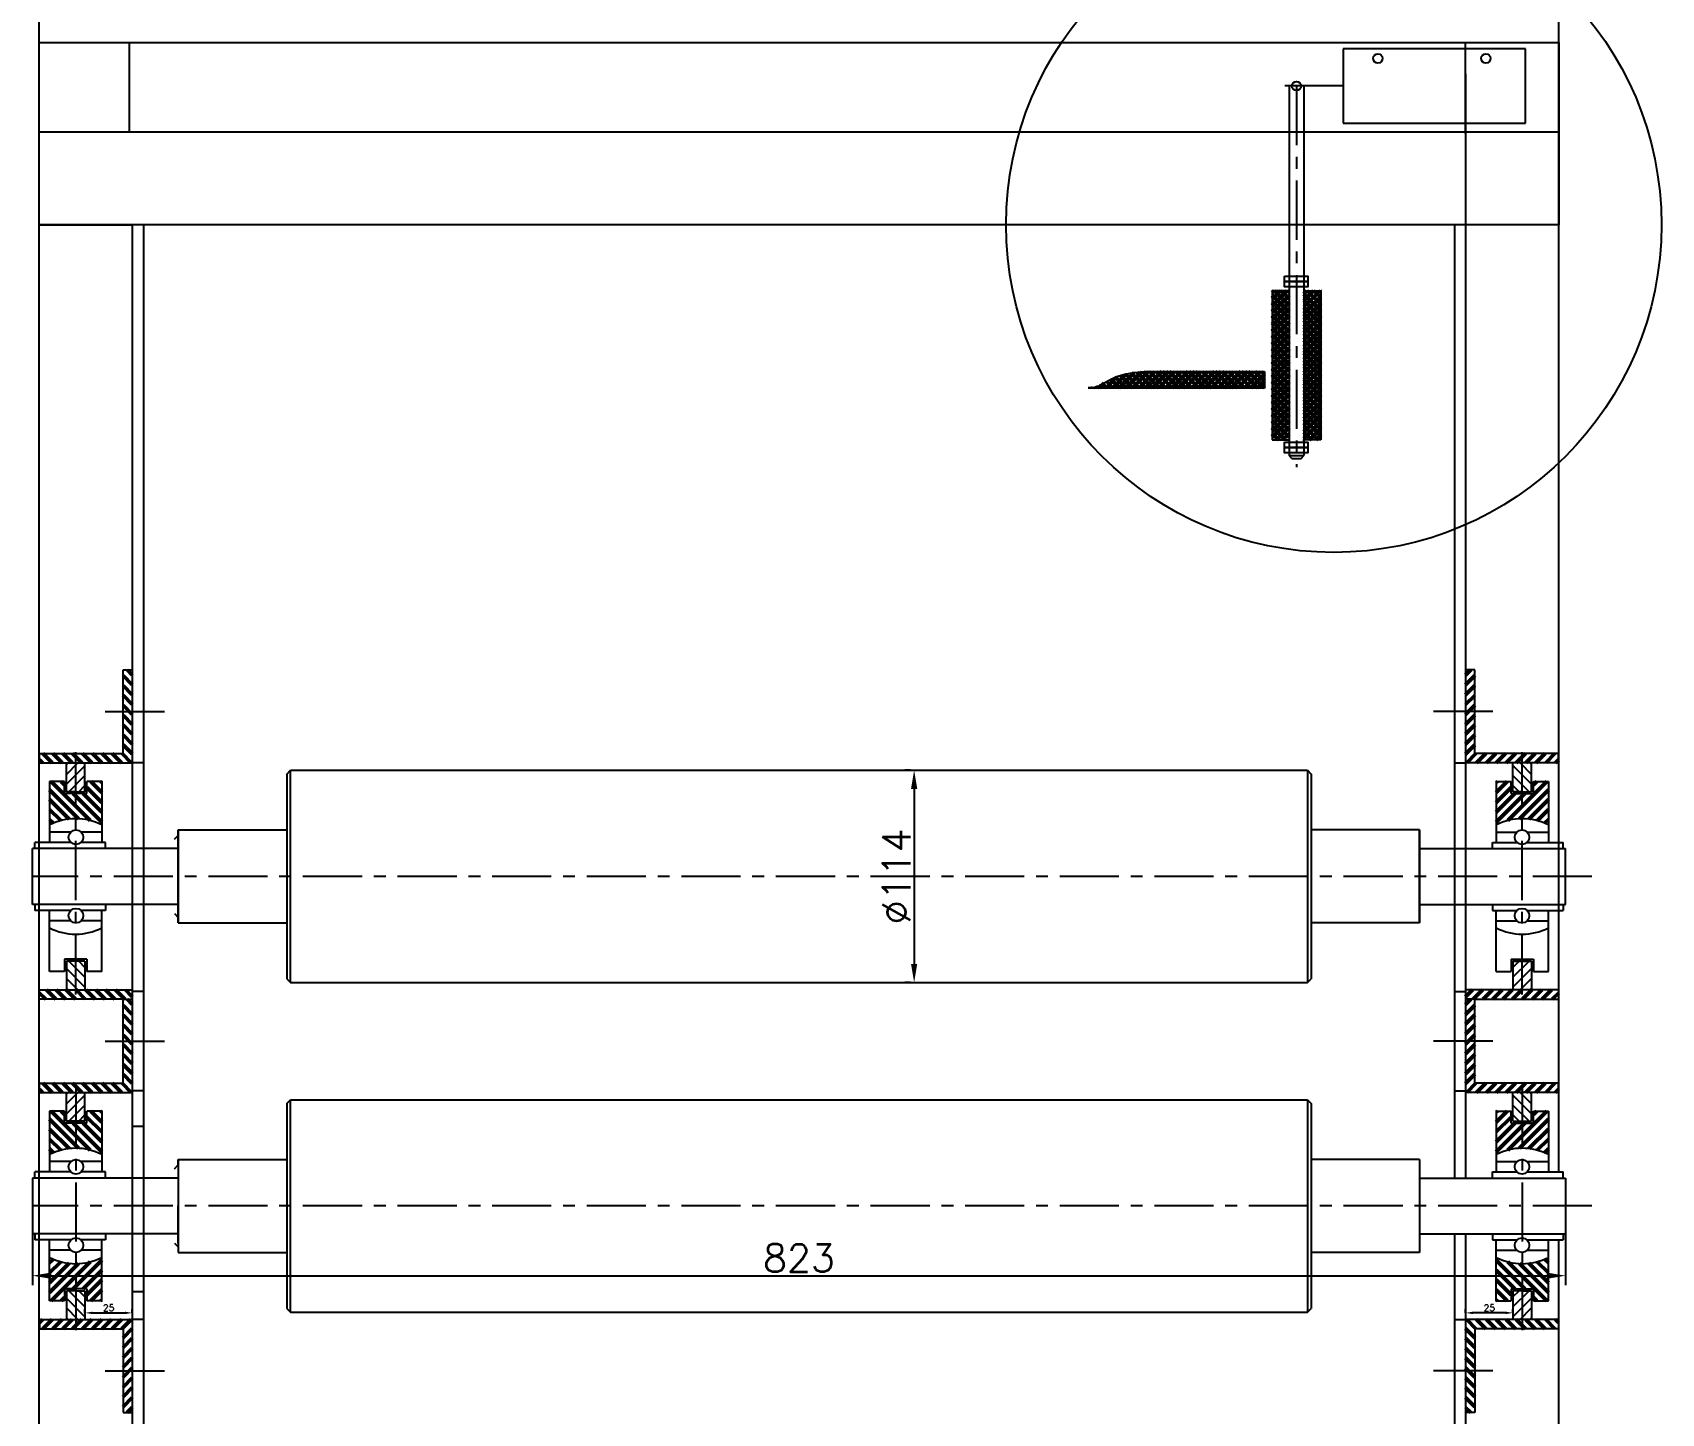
# Model space of a CAD drawing. Header units: inches. Extents: x -166203 to -65610, y -6981 to 11093.
# Drawn here: x -81682 to -80807, y 4929 to 5671 of the extents above; entities that cross this region are included whole.
import ezdxf

# ---------------------------------------------------------------- set-up
doc = ezdxf.new("R2010")
doc.units = ezdxf.units.IN
doc.header["$MEASUREMENT"] = 0
doc.linetypes.add('CENTERX2', pattern=[101.6, 63.5, -12.7, 12.7, -12.7])
doc.layers.get('0').update_dxf_attribs({"lineweight": 25})
doc.layers.get('Defpoints').update_dxf_attribs({"color": 5})
doc.layers.add('BODY', color=4, linetype='Continuous', lineweight=50)
for name, color, linetype in [('FRAME035', 2, 'Continuous'), ('中心线', 1, 'CENTERX2'), ('细线', 30, 'Continuous')]:
    doc.layers.add(name, color=color, linetype=linetype)
doc.styles.get("Standard").update_dxf_attribs({"font": 'txt.shx', "bigfont": 'whgtxt.shx'})
doc.styles.add('宋体', font='txt.shx', dxfattribs={"width": 0.7, "bigfont": 'whgtxt.shx'})
doc.dimstyles.new('ISO-25', dxfattribs={"dimscale": 0, "dimtxt": 50, "dimasz": 30, "dimexe": 1.25, "dimexo": 0.625, "dimgap": 1, "dimtad": 1, "dimdec": 0, "dimzin": 1, "dimdsep": 46, "dimtxsty": '宋体', "dimcen": 2.5, "dimclrd": 4, "dimclre": 4, "dimclrt": 4, "dimadec": 0, "dimazin": 0, "dimtfac": 1, "dimtdec": 0, "dimtofl": 0, "dimtmove": 0, "dimatfit": 3, "dimfxl": 0, "dimtolj": 1, "dimtzin": 1, "dimarcsym": 0})
doc.dimstyles.get("Standard").update_dxf_attribs({"dimtxt": 15, "dimasz": 10, "dimexe": 5, "dimexo": 2, "dimgap": 2, "dimtad": 1, "dimdec": 0, "dimzin": 0, "dimdsep": 46, "dimtxsty": 'Standard', "dimcen": 0.09, "dimclrd": 4, "dimclre": 4, "dimclrt": 4, "dimadec": 1, "dimazin": 0, "dimtfac": 1, "dimtdec": 0, "dimtofl": 0, "dimtmove": 0, "dimatfit": 3, "dimfxl": 0, "dimtolj": 1, "dimtzin": 0, "dimarcsym": 0})
doc.dimstyles.new('副本 ISO-25$0', dxfattribs={"dimtxt": 3.5, "dimasz": 4, "dimexe": 2, "dimexo": 0, "dimgap": 1, "dimtad": 1, "dimdec": 0, "dimdsep": 46, "dimtxsty": 'Standard', "dimcen": 2.5, "dimclrd": 4, "dimclre": 4, "dimclrt": 4, "dimadec": 0, "dimazin": 0, "dimtfac": 1, "dimtdec": 0, "dimtmove": 0, "dimatfit": 3, "dimfxl": 0, "dimarcsym": 0})

# ---------------------------------------------------------------- blocks, each defined once
blk = doc.blocks.new('*D57')
at = {"color": 4, "lineweight": -2, "ltscale": 0.5}
for p, q in [((-81678.14, 5593.13), (-81678.14, 5955.99)), ((-81648.14, 5954.74), (-80892.14, 5954.74)), ((-80862.14, 5568.13), (-80862.14, 5955.99))]:
    blk.add_line(p, q, dxfattribs=at)
at = {"color": 4, "ltscale": 0.5}
for points in [[(-81648.14, 5959.74), (-81648.14, 5949.74), (-81678.14, 5954.74)], [(-80892.14, 5959.74), (-80892.14, 5949.74), (-80862.14, 5954.74)]]:
    blk.add_solid(points, dxfattribs=at)
at = {"layer": 'Defpoints', "color": 0, "ltscale": 0.5}
for p in [(-80862.14, 5954.74), (-81678.14, 5592.51), (-80862.14, 5567.51)]:
    blk.add_point(p, dxfattribs=at)
at = {"color": 4, "ltscale": 0.5, "insert": (-81270.14, 5980.74), "char_height": 50, "attachment_point": 5, "style": '宋体'}
blk.add_mtext('\\A1;816', dxfattribs=at)
blk = doc.blocks.new('*D65')
at = {"color": 4, "lineweight": -2, "ltscale": 0.5}
for p, q in [((-80912.14, 4983.08), (-80912.14, 4985.08)), ((-80890.71, 4983.08), (-80908.14, 4983.08)), ((-80886.71, 4983.08), (-80886.71, 4985.08))]:
    blk.add_line(p, q, dxfattribs=at)
at = {"color": 4, "ltscale": 0.5}
for points in [[(-80908.14, 4983.74), (-80908.14, 4982.41), (-80912.14, 4983.08)], [(-80890.71, 4983.74), (-80890.71, 4982.41), (-80886.71, 4983.08)]]:
    blk.add_solid(points, dxfattribs=at)
at = {"layer": 'Defpoints', "color": 0, "ltscale": 0.5}
for p in [(-80912.14, 4983.08), (-80912.14, 4983.08), (-80886.71, 4983.08)]:
    blk.add_point(p, dxfattribs=at)
at = {"color": 4, "ltscale": 0.5, "insert": (-80899.42, 4985.83), "char_height": 3.5, "attachment_point": 5}
blk.add_mtext('25', dxfattribs=at)
blk = doc.blocks.new('*D66')
at = {"color": 4, "lineweight": -2, "ltscale": 0.5}
for p, q in [((-81653.57, 4983.08), (-81653.57, 4985.08)), ((-81649.57, 4983.08), (-81632.14, 4983.08)), ((-81628.14, 4983.08), (-81628.14, 4985.08))]:
    blk.add_line(p, q, dxfattribs=at)
at = {"color": 4, "ltscale": 0.5}
for points in [[(-81649.57, 4983.74), (-81649.57, 4982.41), (-81653.57, 4983.08)], [(-81632.14, 4983.74), (-81632.14, 4982.41), (-81628.14, 4983.08)]]:
    blk.add_solid(points, dxfattribs=at)
at = {"layer": 'Defpoints', "color": 0, "ltscale": 0.5}
for p in [(-81653.57, 4983.08), (-81628.14, 4983.08), (-81628.14, 4983.08)]:
    blk.add_point(p, dxfattribs=at)
at = {"color": 4, "ltscale": 0.5, "insert": (-81640.85, 4985.83), "char_height": 3.5, "attachment_point": 5}
blk.add_mtext('25', dxfattribs=at)
blk = doc.blocks.new('*D70')
at = {"color": 4, "lineweight": -2, "ltscale": 0.5}
for p, q in [((-81210.3, 5274.51), (-81213.3, 5274.51)), ((-81208.3, 5264.51), (-81208.3, 5170.51)), ((-81210.3, 5160.51), (-81213.3, 5160.51))]:
    blk.add_line(p, q, dxfattribs=at)
at = {"color": 4, "ltscale": 0.5}
for points in [[(-81209.97, 5264.51), (-81206.63, 5264.51), (-81208.3, 5274.51)], [(-81209.97, 5170.51), (-81206.63, 5170.51), (-81208.3, 5160.51)]]:
    blk.add_solid(points, dxfattribs=at)
at = {"layer": 'Defpoints', "color": 0, "ltscale": 0.5}
for p in [(-81208.3, 5274.51), (-81208.3, 5160.51), (-81208.3, 5160.51)]:
    blk.add_point(p, dxfattribs=at)
at = {"color": 4, "ltscale": 0.5, "insert": (-81217.8, 5217.51), "char_height": 15, "attachment_point": 5, "rotation": 90}
blk.add_mtext('\\A1;%%C114', dxfattribs=at)
blk = doc.blocks.new('*D71')
at = {"color": 4, "lineweight": -2, "ltscale": 0.5}
for p, q in [((-81210.3, 5274.51), (-81213.3, 5274.51)), ((-81208.3, 5264.51), (-81208.3, 5170.51)), ((-81210.3, 5160.51), (-81213.3, 5160.51))]:
    blk.add_line(p, q, dxfattribs=at)
at = {"color": 4, "ltscale": 0.5}
for points in [[(-81209.97, 5264.51), (-81206.63, 5264.51), (-81208.3, 5274.51)], [(-81209.97, 5170.51), (-81206.63, 5170.51), (-81208.3, 5160.51)]]:
    blk.add_solid(points, dxfattribs=at)
at = {"layer": 'Defpoints', "color": 0, "ltscale": 0.5}
for p in [(-81208.3, 5274.51), (-81208.3, 5160.51), (-81208.3, 5160.51)]:
    blk.add_point(p, dxfattribs=at)
at = {"color": 4, "ltscale": 0.5, "insert": (-81217.8, 5217.51), "char_height": 15, "attachment_point": 5, "rotation": 90}
blk.add_mtext('\\A1;%%C114', dxfattribs=at)
blk = doc.blocks.new('*D286')
at = {"color": 4, "lineweight": -2, "ltscale": 0.5}
for p, q in [((-81681.71, 5045.36), (-81681.71, 4998.05)), ((-80858.57, 5045.36), (-80858.57, 4998.05)), ((-81671.71, 5003.05), (-80868.57, 5003.05))]:
    blk.add_line(p, q, dxfattribs=at)
at = {"color": 4, "ltscale": 0.5}
for points in [[(-81671.71, 5004.72), (-81671.71, 5001.39), (-81681.71, 5003.05)], [(-80868.57, 5004.72), (-80868.57, 5001.39), (-80858.57, 5003.05)]]:
    blk.add_solid(points, dxfattribs=at)
at = {"layer": 'Defpoints', "color": 0, "ltscale": 0.5}
for p in [(-81681.71, 5047.36), (-80858.57, 5047.36), (-80858.57, 5003.05)]:
    blk.add_point(p, dxfattribs=at)
at = {"color": 4, "ltscale": 0.5, "insert": (-81270.14, 5012.55), "char_height": 15, "attachment_point": 5}
blk.add_mtext('\\A1;823', dxfattribs=at)

msp = doc.modelspace()

# ---------------------------------------------------------------- hatches: boundary and pattern name
at = {"ltscale": 0.5}
h = msp.add_hatch(dxfattribs=at)
h.set_pattern_fill('ANSI31', color=256, scale=30, style=0)
h.set_pattern_definition([(225, (-173241.6385, 10309.767), (2.65165043, -2.65165043), [])])
h.paths.add_polyline_path([(-81653.57, 5278.51), (-81658.57, 5278.51), (-81658.57, 5263.01), (-81653.57, 5263.01)])
h.paths.add_polyline_path([(-81658.57, 5278.51), (-81663.57, 5278.51), (-81663.57, 5263.01), (-81658.57, 5263.01)])
h = msp.add_hatch(dxfattribs=at)
h.set_pattern_fill('ANSI31', color=256, scale=30, style=0)
h.set_pattern_definition([(315, (10701.3613, 10309.767), (-2.65165043, -2.65165043), [])])
h.paths.add_polyline_path([(-80886.71, 5263.01), (-80881.71, 5263.01), (-80881.71, 5278.51), (-80886.71, 5278.51)])
h.paths.add_polyline_path([(-80881.71, 5263.01), (-80876.71, 5263.01), (-80876.71, 5278.51), (-80881.71, 5278.51)])
h = msp.add_hatch(dxfattribs=at)
h.set_pattern_fill('ANSI31', color=256, scale=30, style=0)
h.set_pattern_definition([(135, (-173241.6385, 125.2508), (2.65165043, 2.65165043), [])])
h.paths.add_polyline_path([(-81658.57, 5172.01), (-81653.57, 5172.01), (-81653.57, 5156.51), (-81658.57, 5156.51)])
h.paths.add_polyline_path([(-81663.57, 5172.01), (-81658.57, 5172.01), (-81658.57, 5156.51), (-81663.57, 5156.51)])
h = msp.add_hatch(dxfattribs=at)
h.set_pattern_fill('ANSI31', color=256, scale=30, style=0)
h.set_pattern_definition([(45, (10701.3613, 125.2508), (-2.65165043, 2.65165043), [])])
h.paths.add_polyline_path([(-80881.71, 5172.01), (-80886.71, 5172.01), (-80886.71, 5156.51), (-80881.71, 5156.51)])
h.paths.add_polyline_path([(-80876.71, 5172.01), (-80881.71, 5172.01), (-80881.71, 5156.51), (-80876.71, 5156.51)])
h = msp.add_hatch(dxfattribs=at)
h.set_pattern_fill('ANSI31', color=256, scale=30, style=0)
h.set_pattern_definition([(225, (-173241.6385, 10132.767), (2.65165043, -2.65165043), [])])
h.paths.add_polyline_path([(-81658.57, 5086.01), (-81653.57, 5086.01), (-81653.57, 5101.51), (-81658.57, 5101.51)])
h.paths.add_polyline_path([(-81663.57, 5086.01), (-81658.57, 5086.01), (-81658.57, 5101.51), (-81663.57, 5101.51)])
h = msp.add_hatch(dxfattribs=at)
h.set_pattern_fill('ANSI31', color=256, scale=30, style=0)
h.set_pattern_definition([(315, (10701.3613, 10132.767), (-2.65165043, -2.65165043), [])])
h.paths.add_polyline_path([(-80881.71, 5086.01), (-80886.71, 5086.01), (-80886.71, 5101.51), (-80881.71, 5101.51)])
h.paths.add_polyline_path([(-80876.71, 5086.01), (-80881.71, 5086.01), (-80881.71, 5101.51), (-80876.71, 5101.51)])
h = msp.add_hatch(dxfattribs=at)
h.set_pattern_fill('ANSI31', color=256, scale=30, style=0)
h.set_pattern_definition([(135, (-173241.6385, -51.7492), (2.65165043, 2.65165043), [])])
h.paths.add_polyline_path([(-81653.57, 4995.01), (-81658.57, 4995.01), (-81658.57, 4979.51), (-81653.57, 4979.51)])
h.paths.add_polyline_path([(-81658.57, 4995.01), (-81663.57, 4995.01), (-81663.57, 4979.51), (-81658.57, 4979.51)])
h = msp.add_hatch(dxfattribs=at)
h.set_pattern_fill('ANSI31', color=256, scale=30, style=0)
h.set_pattern_definition([(45, (10701.3613, -51.7492), (-2.65165043, 2.65165043), [])])
h.paths.add_polyline_path([(-80886.71, 4979.51), (-80881.71, 4979.51), (-80881.71, 4995.01), (-80886.71, 4995.01)])
h.paths.add_polyline_path([(-80881.71, 4979.51), (-80876.71, 4979.51), (-80876.71, 4995.01), (-80881.71, 4995.01)])
at = {"layer": 'BODY', "ltscale": 0.5}
h = msp.add_hatch(dxfattribs=at)
h.set_pattern_fill('ANSI37', color=256, scale=20, style=0)
h.set_pattern_definition([(45, (11476.379, -1554.8197), (-1.76776695, 1.76776695), []), (135, (11476.379, -1554.8197), (-1.76776695, -1.76776695), [])])
h.paths.add_polyline_path([(-81015.97, 5452.04), (-81006.97, 5452.04), (-81006.97, 5532.04), (-81015.97, 5532.04)])
h.paths.add_polyline_path([(-80989.97, 5532.04), (-80998.97, 5532.04), (-80998.97, 5452.04), (-80989.97, 5452.04)])
h = msp.add_hatch(dxfattribs=at)
h.set_pattern_fill('ANSI37', color=256, scale=20, style=0)
edge = h.paths.add_edge_path()
edge.add_line((-81020.14, 5480.01), (-81020.14, 5488.68))
edge.add_line((-81020.14, 5488.68), (-81082.16, 5488.68))
edge.add_spline(control_points=[(-81082.16, 5488.68), (-81087.73, 5488.32), (-81096.21, 5487.78), (-81105.65, 5482.85), (-81110.4, 5480.22), (-81112.69, 5480.01)], knot_values=[0, 0, 0, 0, 16.414144, 25.019025, 32.009278, 32.009278, 32.009278, 32.009278], degree=3, periodic=0)
edge.add_line((-81112.69, 5480.01), (-81020.14, 5480.01))
h = msp.add_hatch(dxfattribs=at)
h.set_pattern_fill('ANSI31', color=256, scale=30, angle=90, style=0)
h.set_pattern_definition([(315, (-173241.6385, 10309.767), (2.65165043, 2.65165043), [])])
h.paths.add_polyline_path([(-81633.14, 5283.51), (-81658.57, 5283.51), (-81658.57, 5278.51), (-81628.14, 5278.51), (-81628.14, 5306.01), (-81633.14, 5306.01)])
h.paths.add_polyline_path([(-81633.14, 5306.01), (-81628.14, 5306.01), (-81628.14, 5328.51), (-81633.14, 5328.51)])
h.paths.add_polyline_path([(-81677.99, 5278.51), (-81658.57, 5278.51), (-81658.57, 5283.51), (-81677.99, 5283.51)])
h.paths.add_polyline_path([(-81658.57, 5248.51, -0.117682), (-81644.57, 5245.17), (-81644.57, 5268.51), (-81652.57, 5268.51), (-81652.57, 5262.01), (-81658.57, 5262.01)])
h.paths.add_polyline_path([(-81672.57, 5245.17, -0.117682), (-81658.57, 5248.51), (-81658.57, 5262.01), (-81664.57, 5262.01), (-81664.57, 5268.51), (-81672.57, 5268.51)])
h = msp.add_hatch(dxfattribs=at)
h.set_pattern_fill('ANSI31', color=256, scale=30, angle=90, style=0)
h.set_pattern_definition([(225, (10701.3613, 10309.767), (-2.65165043, 2.65165043), [])])
h.paths.add_polyline_path([(-80907.14, 5283.51), (-80881.71, 5283.51), (-80881.71, 5278.51), (-80912.14, 5278.51), (-80912.14, 5306.01), (-80907.14, 5306.01)])
h.paths.add_polyline_path([(-80907.14, 5306.01), (-80912.14, 5306.01), (-80912.14, 5328.51), (-80907.14, 5328.51)])
h.paths.add_polyline_path([(-80862.29, 5278.51), (-80881.71, 5278.51), (-80881.71, 5283.51), (-80862.29, 5283.51)])
h.paths.add_polyline_path([(-80881.71, 5248.51, 0.117682), (-80895.71, 5245.17), (-80895.71, 5268.51), (-80887.71, 5268.51), (-80887.71, 5262.01), (-80881.71, 5262.01)])
h.paths.add_polyline_path([(-80867.71, 5245.17, 0.117682), (-80881.71, 5248.51), (-80881.71, 5262.01), (-80875.71, 5262.01), (-80875.71, 5268.51), (-80867.71, 5268.51)])
h = msp.add_hatch(dxfattribs=at)
h.set_pattern_fill('ANSI31', color=256, scale=30, style=0)
h.set_pattern_definition([(135, (-171867.115, -51.7492), (2.65165043, 2.65165043), [])])
h.paths.add_polyline_path([(-81633.14, 5151.51), (-81628.14, 5151.51), (-81628.14, 5156.51), (-81678.14, 5156.51), (-81678.14, 5151.51)])
h = msp.add_hatch(dxfattribs=at)
h.set_pattern_fill('ANSI31', color=256, scale=30, style=0)
h.set_pattern_definition([(45, (9326.8376, -51.7492), (-2.65165043, 2.65165043), [])])
h.paths.add_polyline_path([(-80862.14, 5156.51), (-80912.14, 5156.51), (-80912.14, 5151.51), (-80907.14, 5151.51), (-80862.14, 5151.51)])
h = msp.add_hatch(dxfattribs=at)
h.set_pattern_fill('ANSI31', color=256, scale=30, angle=90, style=0)
h.set_pattern_definition([(315, (-173241.6385, 10132.767), (2.65165043, 2.65165043), [])])
h.paths.add_polyline_path([(-81633.14, 5106.51), (-81658.57, 5106.51), (-81658.57, 5101.51), (-81628.14, 5101.51), (-81628.14, 5129.01), (-81633.14, 5129.01)])
h.paths.add_polyline_path([(-81633.14, 5129.01), (-81628.14, 5129.01), (-81628.14, 5151.51), (-81633.14, 5151.51)])
h.paths.add_polyline_path([(-81677.99, 5101.51), (-81658.57, 5101.51), (-81658.57, 5106.51), (-81677.99, 5106.51)])
h.paths.add_polyline_path([(-81658.57, 5071.51, -0.117682), (-81644.57, 5068.17), (-81644.57, 5091.51), (-81652.57, 5091.51), (-81652.57, 5085.01), (-81658.57, 5085.01)])
h.paths.add_polyline_path([(-81672.57, 5068.17, -0.117682), (-81658.57, 5071.51), (-81658.57, 5085.01), (-81664.57, 5085.01), (-81664.57, 5091.51), (-81672.57, 5091.51)])
h = msp.add_hatch(dxfattribs=at)
h.set_pattern_fill('ANSI31', color=256, scale=30, angle=90, style=0)
h.set_pattern_definition([(225, (10701.3613, 10132.767), (-2.65165043, 2.65165043), [])])
h.paths.add_polyline_path([(-80907.14, 5106.51), (-80881.71, 5106.51), (-80881.71, 5101.51), (-80912.14, 5101.51), (-80912.14, 5129.01), (-80907.14, 5129.01)])
h.paths.add_polyline_path([(-80907.14, 5129.01), (-80912.14, 5129.01), (-80912.14, 5151.51), (-80907.14, 5151.51)])
h.paths.add_polyline_path([(-80862.29, 5101.51), (-80881.71, 5101.51), (-80881.71, 5106.51), (-80862.29, 5106.51)])
h.paths.add_polyline_path([(-80881.71, 5071.51, 0.117682), (-80895.71, 5068.17), (-80895.71, 5091.51), (-80887.71, 5091.51), (-80887.71, 5085.01), (-80881.71, 5085.01)])
h.paths.add_polyline_path([(-80867.71, 5068.17, 0.117682), (-80881.71, 5071.51), (-80881.71, 5085.01), (-80875.71, 5085.01), (-80875.71, 5091.51), (-80867.71, 5091.51)])
h = msp.add_hatch(dxfattribs=at)
h.set_pattern_fill('ANSI31', color=256, scale=30, angle=90, style=0)
h.set_pattern_definition([(45, (-173241.6385, -51.7492), (2.65165043, -2.65165043), [])])
h.paths.add_polyline_path([(-81633.14, 4974.51), (-81658.57, 4974.51), (-81658.57, 4979.51), (-81628.14, 4979.51), (-81628.14, 4952.01), (-81633.14, 4952.01)])
h.paths.add_polyline_path([(-81633.14, 4952.01), (-81628.14, 4952.01), (-81628.14, 4929.51), (-81633.14, 4929.51)])
h.paths.add_polyline_path([(-81677.99, 4979.51), (-81658.57, 4979.51), (-81658.57, 4974.51), (-81677.99, 4974.51)])
h.paths.add_polyline_path([(-81658.57, 5009.51, 0.117682), (-81644.57, 5012.85), (-81644.57, 4989.51), (-81652.57, 4989.51), (-81652.57, 4996.01), (-81658.57, 4996.01)])
h.paths.add_polyline_path([(-81672.57, 5012.85, 0.117682), (-81658.57, 5009.51), (-81658.57, 4996.01), (-81664.57, 4996.01), (-81664.57, 4989.51), (-81672.57, 4989.51)])
h = msp.add_hatch(dxfattribs=at)
h.set_pattern_fill('ANSI31', color=256, scale=30, angle=90, style=0)
h.set_pattern_definition([(135, (10701.3613, -51.7492), (-2.65165043, -2.65165043), [])])
h.paths.add_polyline_path([(-80907.14, 4974.51), (-80881.71, 4974.51), (-80881.71, 4979.51), (-80912.14, 4979.51), (-80912.14, 4952.01), (-80907.14, 4952.01)])
h.paths.add_polyline_path([(-80907.14, 4952.01), (-80912.14, 4952.01), (-80912.14, 4929.51), (-80907.14, 4929.51)])
h.paths.add_polyline_path([(-80862.29, 4974.51), (-80862.29, 4979.51), (-80881.71, 4979.51), (-80881.71, 4974.51)])
h.paths.add_polyline_path([(-80895.71, 4989.51), (-80887.71, 4989.51), (-80887.71, 4996.01), (-80881.71, 4996.01), (-80881.71, 5009.51, -0.117682), (-80895.71, 5012.85)])
h.paths.add_polyline_path([(-80867.71, 5012.85, -0.117682), (-80881.71, 5009.51), (-80881.71, 4996.01), (-80875.71, 4996.01), (-80875.71, 4989.51), (-80867.71, 4989.51)])

# ---------------------------------------------------------------- linework, layer by layer
at = {"ltscale": 0.5}
for p, q in [((-80879.97, 5662.07), (-80977.97, 5662.07)), ((-80977.97, 5662.07), (-80977.97, 5622.07)), ((-80879.97, 5622.07), (-80879.97, 5662.07)), ((-80977.97, 5642.07), (-81009.3, 5642.07)), ((-81006.97, 5642.07), (-81006.97, 5443.57)), ((-80998.97, 5642.07), (-80998.97, 5443.57)), ((-80977.97, 5622.07), (-80879.97, 5622.07)), ((-81006.97, 5532.04), (-81015.97, 5532.04)), ((-81015.97, 5532.04), (-81015.97, 5452.04)), ((-80998.97, 5532.04), (-80989.97, 5532.04)), ((-80989.97, 5532.04), (-80989.97, 5452.04)), ((-81082.16, 5488.68), (-81020.14, 5488.68)), ((-81020.14, 5488.68), (-81020.14, 5480.01)), ((-81015.97, 5452.04), (-81006.97, 5452.04)), ((-80989.97, 5452.04), (-80998.97, 5452.04)), ((-81005.47, 5442.07), (-81006.97, 5443.57)), ((-81006.97, 5443.57), (-80998.97, 5443.57)), ((-81005.47, 5442.07), (-81000.47, 5442.07)), ((-81000.47, 5442.07), (-80998.97, 5443.57)), ((-81633.14, 5283.51), (-81633.14, 5328.51)), ((-81633.14, 5328.51), (-81628.14, 5328.51)), ((-80907.14, 5328.51), (-80912.14, 5328.51)), ((-80907.14, 5283.51), (-80907.14, 5328.51)), ((-81677.99, 5278.51), (-81677.99, 5283.51)), ((-81677.99, 5283.51), (-81633.14, 5283.51)), ((-80862.29, 5283.51), (-80907.14, 5283.51)), ((-80862.29, 5278.51), (-80862.29, 5283.51)), ((-81677.99, 5278.51), (-81628.14, 5278.51)), ((-81663.57, 5263.01), (-81663.57, 5278.51)), ((-81653.57, 5263.01), (-81653.57, 5278.51)), ((-81622.14, 5278.49), (-81628.14, 5278.49)), ((-81543.14, 5160.51), (-81543.14, 5274.51)), ((-80997.14, 5274.51), (-80995.14, 5272.51)), ((-80997.14, 5274.51), (-80997.14, 5160.51)), ((-80918.14, 5278.49), (-80912.14, 5278.49)), ((-80862.29, 5278.51), (-80912.14, 5278.51)), ((-80886.71, 5263.01), (-80886.71, 5278.51)), ((-80876.71, 5263.01), (-80876.71, 5278.51)), ((-81672.57, 5268.51), (-81672.57, 5235.76)), ((-81664.57, 5268.51), (-81672.57, 5268.51)), ((-81664.57, 5262.01), (-81664.57, 5268.51)), ((-81644.57, 5268.51), (-81652.57, 5268.51)), ((-81652.57, 5262.01), (-81652.57, 5268.51)), ((-81644.57, 5268.51), (-81644.57, 5235.76)), ((-81545.14, 5272.51), (-81545.14, 5162.51)), ((-80995.14, 5272.51), (-80995.14, 5162.51)), ((-80895.71, 5268.51), (-80895.71, 5235.76)), ((-80895.71, 5268.51), (-80887.71, 5268.51)), ((-80887.71, 5262.01), (-80887.71, 5268.51)), ((-80875.71, 5268.51), (-80867.71, 5268.51)), ((-80875.71, 5262.01), (-80875.71, 5268.51)), ((-80867.71, 5268.51), (-80867.71, 5235.76)), ((-81652.57, 5262.01), (-81664.57, 5262.01)), ((-81658.57, 5263.01), (-81663.57, 5263.01)), ((-81658.57, 5263.01), (-81653.57, 5263.01)), ((-81652.57, 5263.01), (-81652.57, 5264.01)), ((-81652.57, 5262.01), (-81652.57, 5263.01)), ((-81652.57, 5262.01), (-81652.57, 5263.01)), ((-80887.71, 5263.01), (-80887.71, 5264.01)), ((-80887.71, 5262.01), (-80887.71, 5263.01)), ((-80887.71, 5262.01), (-80887.71, 5263.01)), ((-80887.71, 5262.01), (-80875.71, 5262.01)), ((-80881.71, 5263.01), (-80886.71, 5263.01)), ((-80881.71, 5263.01), (-80876.71, 5263.01)), ((-81661.23, 5241.31), (-81672.57, 5241.31)), ((-81644.57, 5241.31), (-81655.6, 5241.31)), ((-81605.45, 5237.51), (-81603.45, 5239.51)), ((-81603.45, 5239.51), (-81603.45, 5242.51)), ((-81603.45, 5242.51), (-81545.14, 5242.51)), ((-81603.45, 5242.51), (-81603.45, 5192.51)), ((-81603.45, 5192.51), (-81603.45, 5242.51)), ((-81603.45, 5242.51), (-81603.45, 5192.51)), ((-80936.83, 5242.51), (-80995.14, 5242.51)), ((-80936.83, 5192.51), (-80936.83, 5242.51)), ((-80936.83, 5242.51), (-80936.83, 5192.51)), ((-80895.71, 5241.31), (-80884.68, 5241.31)), ((-80879.05, 5241.31), (-80867.71, 5241.31)), ((-81603.45, 5232.51), (-81681.71, 5232.51)), ((-81681.71, 5202.51), (-81681.71, 5232.51)), ((-81661.14, 5235.76), (-81680.57, 5235.76)), ((-81680.57, 5232.51), (-81680.57, 5235.76)), ((-81642.57, 5235.76), (-81655.69, 5235.76)), ((-81642.57, 5232.51), (-81642.57, 5235.76)), ((-80936.83, 5232.51), (-80858.57, 5232.51)), ((-80897.71, 5232.51), (-80897.71, 5235.76)), ((-80897.71, 5235.76), (-80884.59, 5235.76)), ((-80879.13, 5235.76), (-80859.71, 5235.76)), ((-80859.71, 5232.51), (-80859.71, 5235.76)), ((-80858.57, 5202.51), (-80858.57, 5232.51)), ((-81603.45, 5202.51), (-81681.71, 5202.51)), ((-81680.57, 5202.51), (-81680.57, 5199.26)), ((-81661.14, 5199.26), (-81680.57, 5199.26)), ((-81672.57, 5166.51), (-81672.57, 5199.26)), ((-81642.57, 5199.26), (-81655.69, 5199.26)), ((-81644.57, 5166.51), (-81644.57, 5199.26)), ((-81642.57, 5202.51), (-81642.57, 5199.26)), ((-81605.45, 5197.51), (-81603.45, 5195.51)), ((-80936.83, 5202.51), (-80858.57, 5202.51)), ((-80897.71, 5202.51), (-80897.71, 5199.26)), ((-80897.71, 5199.26), (-80884.59, 5199.26)), ((-80895.71, 5166.51), (-80895.71, 5199.26)), ((-80879.13, 5199.26), (-80859.71, 5199.26)), ((-80867.71, 5166.51), (-80867.71, 5199.26)), ((-80859.71, 5202.51), (-80859.71, 5199.26)), ((-81661.23, 5193.71), (-81672.57, 5193.71)), ((-81644.57, 5193.71), (-81655.6, 5193.71)), ((-81603.45, 5195.51), (-81603.45, 5192.51)), ((-81603.45, 5192.51), (-81545.14, 5192.51)), ((-80936.83, 5192.51), (-80995.14, 5192.51)), ((-80895.71, 5193.71), (-80884.68, 5193.71)), ((-80879.05, 5193.71), (-80867.71, 5193.71)), ((-81652.57, 5173.01), (-81664.57, 5173.01)), ((-81664.57, 5173.01), (-81664.57, 5166.51)), ((-81653.57, 5172.01), (-81663.57, 5172.01)), ((-81663.57, 5172.01), (-81663.57, 5156.51)), ((-81653.57, 5172.01), (-81653.57, 5156.51)), ((-81652.57, 5173.01), (-81652.57, 5166.51)), ((-80887.71, 5173.01), (-80875.71, 5173.01)), ((-80887.71, 5173.01), (-80887.71, 5166.51)), ((-80886.71, 5172.01), (-80886.71, 5156.51)), ((-80886.71, 5172.01), (-80876.71, 5172.01)), ((-80876.71, 5172.01), (-80876.71, 5156.51)), ((-80875.71, 5173.01), (-80875.71, 5166.51)), ((-81664.57, 5166.51), (-81672.57, 5166.51)), ((-81644.57, 5166.51), (-81652.57, 5166.51)), ((-80997.14, 5160.51), (-80995.14, 5162.51)), ((-80895.71, 5166.51), (-80887.71, 5166.51)), ((-80875.71, 5166.51), (-80867.71, 5166.51)), ((-81678.14, 5151.51), (-81678.14, 5156.51)), ((-81678.14, 5156.51), (-81628.14, 5156.51)), ((-81677.99, 5156.51), (-81628.14, 5156.51)), ((-81675.99, 5156.51), (-81628.14, 5156.51)), ((-81622.14, 5155.68), (-81628.14, 5155.68)), ((-80918.14, 5155.68), (-80912.14, 5155.68)), ((-80862.14, 5156.51), (-80912.14, 5156.51)), ((-80864.29, 5156.51), (-80912.14, 5156.51)), ((-80862.29, 5156.51), (-80912.14, 5156.51)), ((-80862.14, 5151.51), (-80862.14, 5156.51)), ((-81633.14, 5151.51), (-81678.14, 5151.51)), ((-81633.14, 5106.51), (-81633.14, 5151.51)), ((-81633.14, 5151.51), (-81628.14, 5151.51)), ((-80907.14, 5151.51), (-80912.14, 5151.51)), ((-80907.14, 5106.51), (-80907.14, 5151.51)), ((-80907.14, 5151.51), (-80862.14, 5151.51)), ((-81677.99, 5101.51), (-81677.99, 5106.51)), ((-81677.99, 5106.51), (-81633.14, 5106.51)), ((-81677.99, 5101.51), (-81628.14, 5101.51)), ((-81675.99, 5101.51), (-81628.14, 5101.51)), ((-81663.57, 5086.01), (-81663.57, 5101.51)), ((-81653.57, 5086.01), (-81653.57, 5101.51)), ((-81622.14, 5102.34), (-81628.14, 5102.34)), ((-80918.14, 5102.34), (-80912.14, 5102.34)), ((-80864.29, 5101.51), (-80912.14, 5101.51)), ((-80862.29, 5101.51), (-80912.14, 5101.51)), ((-80862.29, 5106.51), (-80907.14, 5106.51)), ((-80886.71, 5086.01), (-80886.71, 5101.51)), ((-80876.71, 5086.01), (-80876.71, 5101.51)), ((-80862.29, 5101.51), (-80862.29, 5106.51)), ((-81672.57, 5091.51), (-81672.57, 5058.76)), ((-81664.57, 5091.51), (-81672.57, 5091.51)), ((-81664.57, 5085.01), (-81664.57, 5091.51)), ((-81644.57, 5091.51), (-81652.57, 5091.51)), ((-81652.57, 5085.01), (-81652.57, 5091.51)), ((-81644.57, 5091.51), (-81644.57, 5058.76)), ((-81545.14, 5095.51), (-81545.14, 4985.51)), ((-81543.14, 4983.51), (-81543.14, 5097.51)), ((-80997.14, 5097.51), (-80995.14, 5095.51)), ((-80997.14, 5097.51), (-80997.14, 4983.51)), ((-80995.14, 5095.51), (-80995.14, 4985.51)), ((-80895.71, 5091.51), (-80895.71, 5058.76)), ((-80895.71, 5091.51), (-80887.71, 5091.51)), ((-80887.71, 5085.01), (-80887.71, 5091.51)), ((-80875.71, 5091.51), (-80867.71, 5091.51)), ((-80875.71, 5085.01), (-80875.71, 5091.51)), ((-80867.71, 5091.51), (-80867.71, 5058.76)), ((-81652.57, 5085.01), (-81664.57, 5085.01)), ((-81653.57, 5086.01), (-81663.57, 5086.01)), ((-81622.14, 5083.26), (-81628.14, 5083.26)), ((-80887.71, 5085.01), (-80875.71, 5085.01)), ((-80886.71, 5086.01), (-80876.71, 5086.01)), ((-81603.45, 5062.51), (-81603.45, 5065.51)), ((-81603.45, 5065.51), (-81545.14, 5065.51)), ((-81603.45, 5065.51), (-81603.45, 5015.51)), ((-81603.45, 5065.51), (-81603.45, 5015.51)), ((-80936.83, 5065.51), (-80995.14, 5065.51)), ((-80936.83, 5065.51), (-80936.83, 5015.51)), ((-81661.14, 5058.76), (-81680.57, 5058.76)), ((-81680.57, 5055.51), (-81680.57, 5058.76)), ((-81661.23, 5064.31), (-81672.57, 5064.31)), ((-81642.57, 5058.76), (-81655.69, 5058.76)), ((-81644.57, 5064.31), (-81655.6, 5064.31)), ((-81642.57, 5055.51), (-81642.57, 5058.76)), ((-81605.45, 5060.51), (-81603.45, 5062.51)), ((-80897.71, 5055.51), (-80897.71, 5058.76)), ((-80897.71, 5058.76), (-80884.59, 5058.76)), ((-80895.71, 5064.31), (-80884.68, 5064.31)), ((-80879.13, 5058.76), (-80859.71, 5058.76)), ((-80879.05, 5064.31), (-80867.71, 5064.31)), ((-80859.71, 5055.51), (-80859.71, 5058.76)), ((-81603.45, 5055.51), (-81681.71, 5055.51)), ((-81681.71, 5055.51), (-81681.71, 5025.51)), ((-80936.83, 5055.51), (-80858.57, 5055.51)), ((-80858.57, 5055.51), (-80858.57, 5025.51)), ((-81603.45, 5025.51), (-81681.71, 5025.51)), ((-81680.57, 5025.51), (-81680.57, 5022.26)), ((-81661.14, 5022.26), (-81680.57, 5022.26)), ((-81672.57, 4989.51), (-81672.57, 5022.26)), ((-81642.57, 5022.26), (-81655.69, 5022.26)), ((-81644.57, 4989.51), (-81644.57, 5022.26)), ((-81642.57, 5025.51), (-81642.57, 5022.26)), ((-80936.83, 5025.51), (-80858.57, 5025.51)), ((-80897.71, 5025.51), (-80897.71, 5022.26)), ((-80897.71, 5022.26), (-80884.59, 5022.26)), ((-80895.71, 4989.51), (-80895.71, 5022.26)), ((-80879.13, 5022.26), (-80859.71, 5022.26)), ((-80867.71, 4989.51), (-80867.71, 5022.26)), ((-80859.71, 5025.51), (-80859.71, 5022.26)), ((-81661.23, 5016.71), (-81672.57, 5016.71)), ((-81644.57, 5016.71), (-81655.6, 5016.71)), ((-81605.45, 5020.51), (-81603.45, 5018.51)), ((-81603.45, 5018.51), (-81603.45, 5015.51)), ((-81603.45, 5015.51), (-81545.14, 5015.51)), ((-80936.83, 5015.51), (-80995.14, 5015.51)), ((-80895.71, 5016.71), (-80884.68, 5016.71)), ((-80879.05, 5016.71), (-80867.71, 5016.71)), ((-81652.57, 4996.01), (-81664.57, 4996.01)), ((-81664.57, 4996.01), (-81664.57, 4989.51)), ((-81658.57, 4995.01), (-81663.57, 4995.01)), ((-81663.57, 4995.01), (-81663.57, 4979.51)), ((-81658.57, 4995.01), (-81653.57, 4995.01)), ((-81653.57, 4995.01), (-81653.57, 4979.51)), ((-81652.57, 4996.01), (-81652.57, 4989.51)), ((-81652.57, 4996.01), (-81652.57, 4995.01)), ((-81652.57, 4996.01), (-81652.57, 4995.01)), ((-81652.57, 4995.01), (-81652.57, 4994.01)), ((-80887.71, 4996.01), (-80875.71, 4996.01)), ((-80887.71, 4996.01), (-80887.71, 4989.51)), ((-80887.71, 4996.01), (-80887.71, 4995.01)), ((-80887.71, 4996.01), (-80887.71, 4995.01)), ((-80887.71, 4995.01), (-80887.71, 4994.01)), ((-80881.71, 4995.01), (-80886.71, 4995.01)), ((-80886.71, 4995.01), (-80886.71, 4979.51)), ((-80881.71, 4995.01), (-80876.71, 4995.01)), ((-80876.71, 4995.01), (-80876.71, 4979.51)), ((-80875.71, 4996.01), (-80875.71, 4989.51)), ((-81664.57, 4989.51), (-81672.57, 4989.51)), ((-81644.57, 4989.51), (-81652.57, 4989.51)), ((-81622.14, 4994.32), (-81628.14, 4994.32)), ((-80895.71, 4989.51), (-80887.71, 4989.51)), ((-80875.71, 4989.51), (-80867.71, 4989.51)), ((-81677.99, 4979.51), (-81628.14, 4979.51)), ((-81677.99, 4979.51), (-81677.99, 4974.51)), ((-81622.14, 4979.53), (-81628.14, 4979.53)), ((-80997.14, 4983.51), (-80995.14, 4985.51)), ((-80918.14, 4979.53), (-80912.14, 4979.53)), ((-80862.29, 4979.51), (-80912.14, 4979.51)), ((-80862.29, 4979.51), (-80862.29, 4974.51)), ((-81677.99, 4974.51), (-81633.14, 4974.51)), ((-81633.14, 4974.51), (-81633.14, 4929.51)), ((-80862.29, 4974.51), (-80907.14, 4974.51)), ((-80907.14, 4974.51), (-80907.14, 4929.51)), ((-81633.14, 4929.51), (-81628.14, 4929.51)), ((-80907.14, 4929.51), (-80912.14, 4929.51))]:
    msp.add_line(p, q, dxfattribs=at)
for p, q in [((-81114.92, 5480.01), (-81020.14, 5480.01)), ((-81545.14, 5272.51), (-81543.14, 5274.51)), ((-81543.14, 5274.51), (-80997.14, 5274.51)), ((-81545.14, 5162.51), (-81543.14, 5160.51)), ((-81543.14, 5160.51), (-80997.14, 5160.51)), ((-81545.14, 5095.51), (-81543.14, 5097.51)), ((-81543.14, 5097.51), (-80997.14, 5097.51)), ((-81545.14, 4985.51), (-81543.14, 4983.51)), ((-81543.14, 4983.51), (-80997.14, 4983.51))]:
    msp.add_line(p, q)
at = {"ltscale": 0.04}
for p, q in [((-81603.45, 5237.51), (-81603.45, 5217.51)), ((-81603.45, 5197.51), (-81603.45, 5217.51)), ((-81603.45, 5060.51), (-81603.45, 5040.51)), ((-81603.45, 5020.51), (-81603.45, 5040.51))]:
    msp.add_line(p, q, dxfattribs=at)
at = {"ltscale": 0.5}
for points in [[(-81009.45, 5539.9), (-80996.8, 5539.9), (-80996.8, 5537), (-81009.45, 5537)], [(-81009.45, 5537), (-80996.8, 5537), (-80996.8, 5534.1), (-81009.45, 5534.1)], [(-81009.45, 5450.82), (-80996.8, 5450.82), (-80996.8, 5447.92), (-81009.45, 5447.92)], [(-81009.45, 5447.92), (-80996.8, 5447.92), (-80996.8, 5445.01), (-81009.45, 5445.01)]]:
    msp.add_lwpolyline(points, close=True, dxfattribs=at)
for centre, radius in [((-80982.96, 5567.51), 175.96), ((-80959.28, 5656.89), 2.5), ((-80901.28, 5656.89), 2.5), ((-81002.97, 5642.07), 2.48), ((-81658.42, 5238.57), 3.92), ((-80881.86, 5238.57), 3.92), ((-81658.42, 5196.44), 3.92), ((-80881.86, 5196.44), 3.92), ((-81658.42, 5061.57), 3.92), ((-80881.86, 5061.57), 3.92), ((-81658.42, 5019.44), 3.92), ((-80881.86, 5019.44), 3.92)]:
    msp.add_circle(centre, radius, dxfattribs=at)
for centre, start, end in [((-81658.57, 5217.51), 63.15279, 116.84721), ((-80881.71, 5217.51), 63.15279, 116.84721), ((-81658.57, 5217.51), 243.15279, 296.84721), ((-80881.71, 5217.51), 243.15279, 296.84721), ((-81658.57, 5040.51), 63.15279, 116.84721), ((-80881.71, 5040.51), 63.15279, 116.84721), ((-81658.57, 5040.51), 243.15279, 296.84721), ((-80881.71, 5040.51), 243.15279, 296.84721)]:
    msp.add_arc(centre, 31, start, end, dxfattribs=at)
msp.add_spline([(-81082.16, 5488.68), (-81098.38, 5486.19), (-81106.17, 5482.53), (-81112.69, 5480.01), (-81114.92, 5480.01)], degree=3, dxfattribs=at)
at = {"layer": 'FRAME035', "ltscale": 2}
for p, q in [((-80912.14, 5648.51), (-80912.14, 5566.51)), ((-81678.14, 5567.51), (-81678.14, 5617.51)), ((-81678.14, 5617.51), (-80862.14, 5617.51)), ((-80862.14, 5567.51), (-80862.14, 5617.51)), ((-80862.14, 5567.51), (-81678.14, 5567.51))]:
    msp.add_line(p, q, dxfattribs=at)
at = {"layer": '中心线', "ltscale": 0.5}
for p, q in [((-81002.97, 5642.07), (-81002.97, 5437.24)), ((-81642.67, 5306.01), (-81610.09, 5306.01)), ((-80897.6, 5306.01), (-80930.19, 5306.01)), ((-81658.57, 5154.04), (-81658.57, 5284.3)), ((-80881.71, 5154.04), (-80881.71, 5284.3)), ((-80844.35, 5217.51), (-81681.63, 5217.51)), ((-81642.67, 5129.01), (-81610.09, 5129.01)), ((-80897.6, 5129.01), (-80930.19, 5129.01)), ((-81658.57, 5103.97), (-81658.57, 4973.72)), ((-80881.71, 5103.97), (-80881.71, 4973.72)), ((-80844.35, 5040.51), (-81681.63, 5040.51)), ((-81642.67, 4952.01), (-81610.09, 4952.01)), ((-80897.6, 4952.01), (-80930.19, 4952.01))]:
    msp.add_line(p, q, dxfattribs=at)
at = {"layer": '细线', "ltscale": 2}
for p, q in [((-81678.14, 5567.51), (-81678.14, 5665.51)), ((-81678.14, 5665.51), (-80862.14, 5665.51)), ((-81629.62, 5617.51), (-81629.62, 5665.51)), ((-80912.14, 5617.51), (-80912.14, 5665.51)), ((-80912.14, 5616.51), (-80912.14, 5664.51)), ((-80862.14, 5665.51), (-80862.14, 5567.51)), ((-81678.14, 5177.51), (-81678.14, 5567.51)), ((-81678.14, 5567.51), (-81678.14, 5567.51)), ((-81678.14, 5567.51), (-81678.14, 5567.51)), ((-81678.14, 5567.51), (-81628.14, 5567.51)), ((-81628.14, 5567.51), (-81628.14, 5177.51)), ((-81622.14, 5567.51), (-81622.14, 4888.51)), ((-80918.14, 5567.51), (-80918.14, 5055.51)), ((-80862.14, 5567.51), (-80912.14, 5567.51)), ((-80912.14, 5567.51), (-80912.14, 5177.51)), ((-80862.14, 5177.51), (-80862.14, 5567.51)), ((-81678.14, 4665.51), (-81678.14, 5177.51)), ((-81678.14, 5058.76), (-81678.14, 5177.51)), ((-81628.14, 5177.51), (-81628.14, 4888.51)), ((-81628.14, 5177.51), (-81628.14, 5055.51)), ((-80912.14, 5177.51), (-80912.14, 5055.51)), ((-80862.14, 5058.76), (-80862.14, 5177.51)), ((-80918.14, 5025.51), (-80918.14, 4888.51)), ((-80912.14, 5025.51), (-80912.14, 4888.51)), ((-80862.14, 4665.51), (-80862.14, 5022.26))]:
    msp.add_line(p, q, dxfattribs=at)

# ---------------------------------------------------------------- dimensions: what is measured, and where the dimension line sits
at = {"ltscale": 0.04}
dim = msp.add_linear_dim(base=(-80862.14, 5954.74), p1=(-81678.14, 5592.51), p2=(-80862.14, 5567.51), dimstyle='ISO-25', override={"dimscale": 1}, dxfattribs=at)
dim.commit()
dim.dimension.update_dxf_attribs({"geometry": '*D57', "text_midpoint": (-81270.14, 5980.74)})
at = {"ltscale": 0.5}
for picture in ['*D70', '*D71']:
    dim = msp.add_linear_dim(base=(-81208.3, 5160.51), p1=(-81208.3, 5274.51), p2=(-81208.3, 5160.51), angle=90, text='%%C<>', dimstyle='Standard', dxfattribs=at)
    dim.commit()
    dim.dimension.update_dxf_attribs({"geometry": picture, "text_midpoint": (-81217.8, 5217.51)})
for base, p1, p2, dimstyle, picture, middle in [((-80858.57, 5003.05), (-81681.71, 5047.36), (-80858.57, 5047.36), 'Standard', '*D286', (-81270.14, 5012.55)), ((-80912.14, 4983.08), (-80886.71, 4983.08), (-80912.14, 4983.08), '副本 ISO-25$0', '*D65', (-80899.42, 4985.83))]:
    dim = msp.add_linear_dim(base=base, p1=p1, p2=p2, dimstyle=dimstyle, dxfattribs=at)
    dim.commit()
    dim.dimension.update_dxf_attribs({"geometry": picture, "text_midpoint": middle})
dim = msp.add_linear_dim(base=(-81628.14, 4983.08), p1=(-81653.57, 4983.08), p2=(-81628.14, 4983.08), angle=180, dimstyle='副本 ISO-25$0', dxfattribs=at)
dim.commit()
dim.dimension.update_dxf_attribs({"geometry": '*D66', "text_midpoint": (-81640.85, 4985.83)})

doc.saveas('drawing.dxf')
